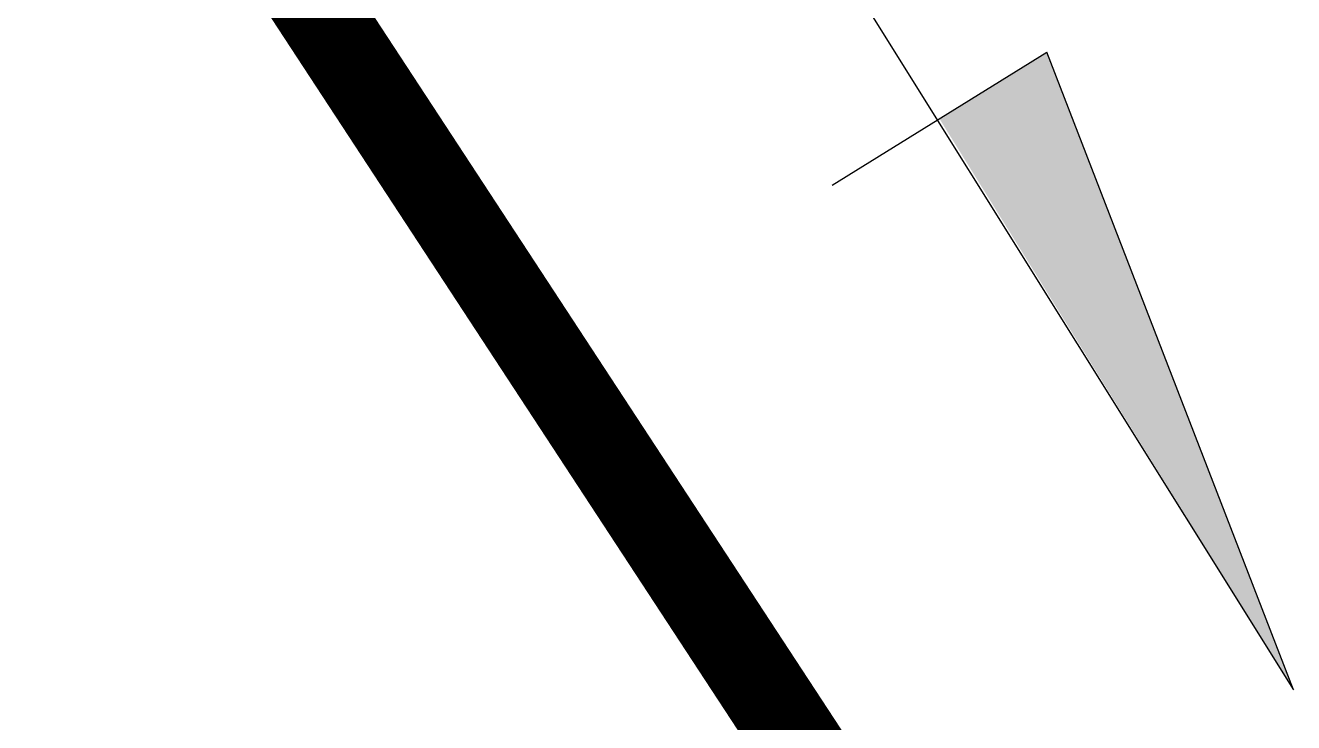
# Model space of a CAD drawing. Extents: x 587451 to 600081, y 7506605 to 7515945.
# Drawn here: x 593519.6 to 593665.5, y 7511574.7 to 7511654.8 of the extents above; entities that cross this region are included whole.
import ezdxf

# ---------------------------------------------------------------- set-up
doc = ezdxf.new("R2010")
doc.units = 0
doc.header["$LTSCALE"] = 280
doc.header["$MEASUREMENT"] = 0
doc.layers.add('ESTACAO', color=5, linetype='CONTINUOUS')

msp = doc.modelspace()

# ---------------------------------------------------------------- linework, layer by layer
at = {"layer": 'ESTACAO'}
for p, q in [((593527.06, 7511799.87), (593665.46, 7511578.45)), ((593612.41, 7511636.45), (593637.08, 7511651.75)), ((593665.46, 7511578.45), (593637.08, 7511651.75))]:
    msp.add_line(p, q, dxfattribs=at)
at = {"layer": 'ESTACAO', "const_width": 10}
msp.add_lwpolyline([(593618.45, 7511557.15), (593524.64, 7511700.29)], dxfattribs=at)
at = {"layer": 'ESTACAO'}
msp.add_solid([(593637.08, 7511651.75), (593624.74, 7511644.1), (593665.46, 7511578.45)], dxfattribs=at)

doc.saveas('drawing.dxf')
